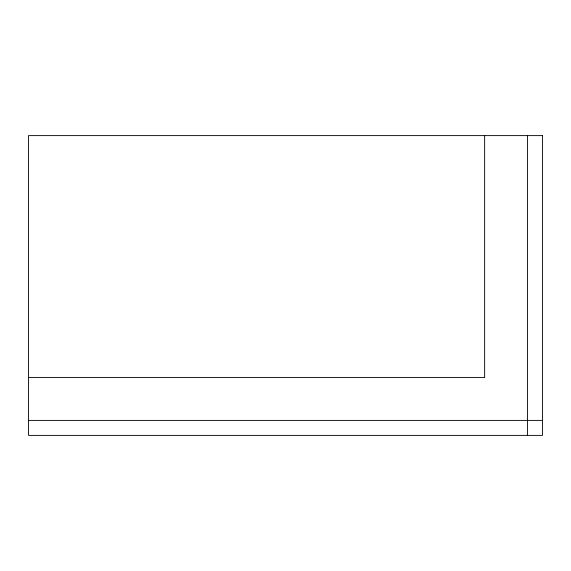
<?xml version="1.0" encoding="UTF-8"?>
<svg xmlns="http://www.w3.org/2000/svg" width="571" height="571" viewBox="0 0 571 571"><rect width="100%" height="100%" fill="white"/><g stroke="black" fill="none" stroke-linecap="round" stroke-linejoin="round"><path stroke-width="0.86" d="M28.55 377.574L484.636 377.574L484.636 135.613M28.55 420.399L542.45 420.399M527.461 135.613L527.461 435.387M542.45 135.613L28.55 135.613L28.55 435.387L542.45 435.387L542.45 135.613"/></g></svg>
